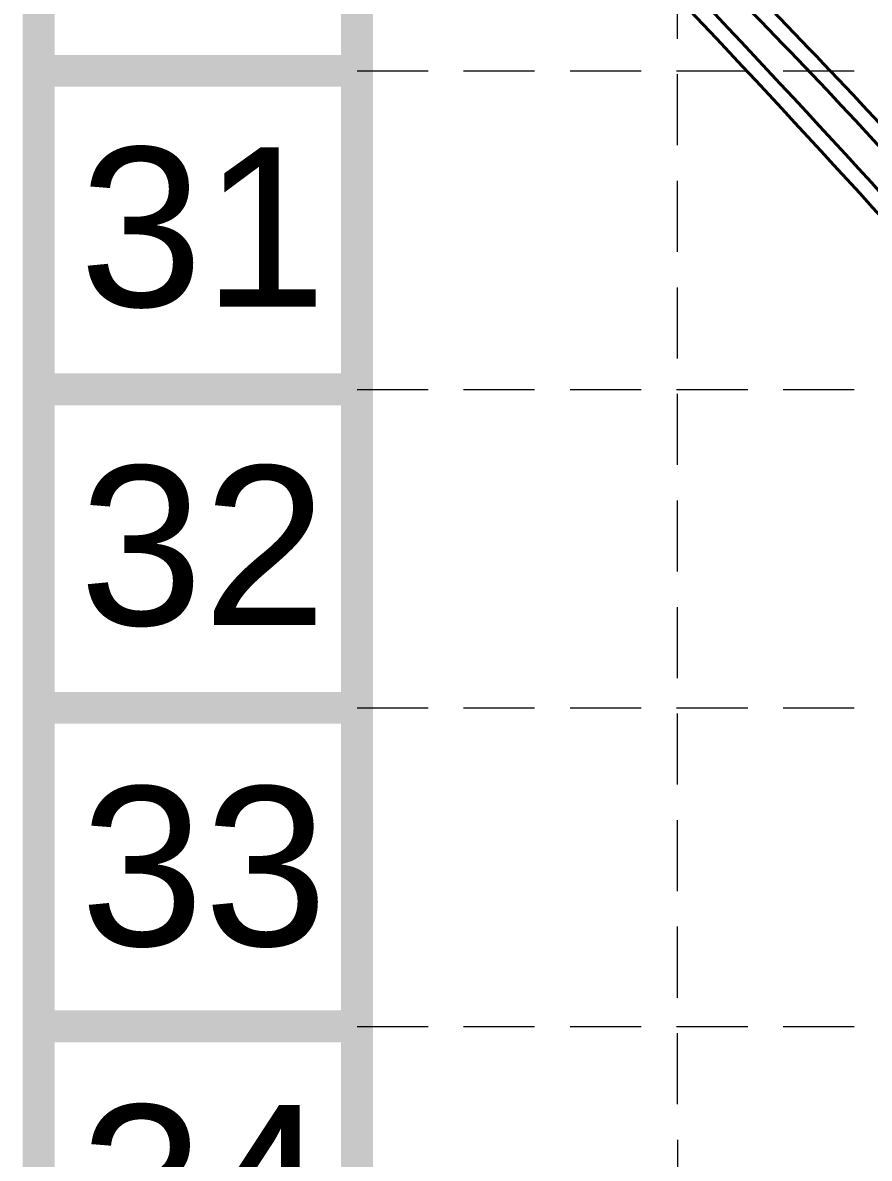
# Model space of a CAD drawing. Header units: feet. Extents: x 10084 to 13321, y 3329 to 8503.
# Drawn here: x 10084.5 to 10299.1, y 5721.3 to 6009.1 of the extents above; entities that cross this region are included whole.
import ezdxf
from ezdxf.enums import TextEntityAlignment as Align

# ---------------------------------------------------------------- set-up
doc = ezdxf.new("R2010")
doc.units = ezdxf.units.FT
doc.header["$LTSCALE"] = 40
doc.header["$MEASUREMENT"] = 0
doc.linetypes.add('DASHED', pattern=[0.75, 0.5, -0.25])
doc.linetypes.add('HIDDEN', pattern=[0.375, 0.25, -0.125])
for name, color, linetype in [('BASE', 7, 'Continuous'), ('GRID', 254, 'DASHED'), ('Level 1', 7, 'Continuous')]:
    doc.layers.add(name, color=color, linetype=linetype)
doc.styles.get("Standard").update_dxf_attribs({"font": 'ARIAL.TTF'})

msp = doc.modelspace()

# ---------------------------------------------------------------- linework, layer by layer
at = {"layer": 'BASE', "const_width": 8.07}
for points in [[(13316.92, 3333.45), (13316.92, 8498.87), (10088.53, 8498.87), (10088.53, 3333.45)], [(13236.21, 3414.16), (13236.21, 8418.16), (10169.24, 8418.16), (10169.24, 3414.16)]]:
    msp.add_lwpolyline(points, close=True, dxfattribs=at)
for points in [[(10169.24, 5996.87), (10088.53, 5996.87)], [(10169.24, 5916.16), (10088.53, 5916.16)], [(10169.24, 5835.45), (10088.53, 5835.45)], [(10169.24, 5754.74), (10088.53, 5754.74)]]:
    msp.add_lwpolyline(points, dxfattribs=at)
at = {"layer": 'GRID', "color": 252, "linetype": 'HIDDEN', "lineweight": 0, "ltscale": 1.8}
for p, q in [((10250.68, 3737.01), (10250.25, 8415.13)), ((10169.24, 5996.87), (13236.21, 5996.87)), ((10169.24, 5916.16), (13236.21, 5916.16)), ((10169.24, 5835.45), (13236.21, 5835.45)), ((10169.24, 5754.74), (13236.21, 5754.74))]:
    msp.add_line(p, q, dxfattribs=at)
at = {"layer": 'Level 1', "color": 5, "linetype": 'Continuous', "lineweight": 40, "flags": 128}
for points in [[(10211.94, 6073.03), (10243.8, 6042.53), (10243.8, 6042.53, -0.032453), (10360.15, 5915.67), (10360.15, 5915.67, -0.83675), (10351.31, 5905.5), (10351.31, 5905.5), (10309.72, 5951.47), (10309.72, 5951.47, 0.010146), (10203.09, 6064.64), (10203.09, 6064.64, -1.016753), (10211.94, 6073.03)], [(10209.06, 6070.26), (10241.03, 6039.64), (10241.03, 6039.64, -0.032453), (10357.04, 5913.16), (10357.04, 5913.16, -0.768606), (10353.78, 5908.72), (10353.78, 5908.72), (10312.68, 5954.16), (10312.68, 5954.16, 0.010146), (10205.95, 6067.44), (10205.95, 6067.44, -1.040091), (10209.06, 6070.26)]]:
    msp.add_lwpolyline(points, format="xyb", close=True, dxfattribs=at)

# ---------------------------------------------------------------- texts
at = {"layer": 'BASE'}
for s, p in [('31', (10130.18, 5957.31)), ('32', (10130.18, 5876.6)), ('33', (10130.43, 5795.34)), ('34', (10130.43, 5714.63))]:
    msp.add_text(s, height=40.355, dxfattribs=at).set_placement(p, align=Align.MIDDLE_CENTER)

doc.saveas('drawing.dxf')
